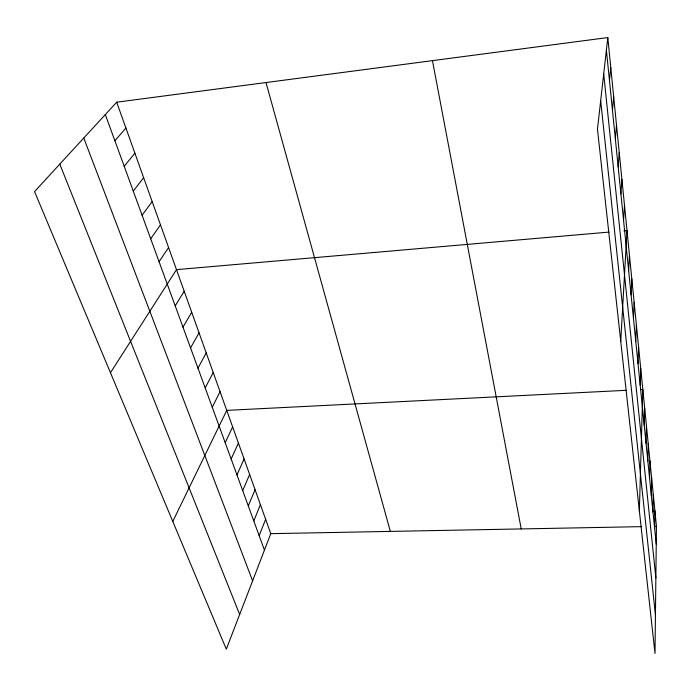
<?xml version="1.0" encoding="UTF-8"?>
<svg xmlns="http://www.w3.org/2000/svg" width="691" height="691" viewBox="0 0 691 691"><rect width="100%" height="100%" fill="white"/><g stroke="black" fill="none" stroke-linecap="round" stroke-linejoin="round"><path stroke-width="1.04" d="M607.795 37.556L656.45 526.369L654.999 653.444L597.465 129.226L607.795 37.556L116.684 102.199L34.55 191.597L226.303 649.16L270.777 533.668L116.684 102.199M654.636 528.356L654.869 510.519M652.995 512.066L653.263 494.333M651.319 495.43L651.613 477.792M649.6 478.414L649.929 460.897M647.847 461.027L648.21 443.631M646.05 443.242L646.456 425.976M644.219 425.051L644.66 407.932M639.356 510.934L642.82 389.474L640.73 389.577M640.203 385.284L640.738 368.51M638.018 363.578L638.596 346.994M635.763 341.285L636.394 324.917M633.457 318.387L634.139 302.261M631.082 294.867L631.824 278.991M628.646 270.691L629.449 255.091M620.743 341.337L627.005 230.526L623.835 230.803M623.558 220.256L624.491 205.279M620.907 193.946L621.9 179.306M618.169 166.859L619.248 152.59M615.361 138.969L616.51 125.097M612.459 110.223L613.686 96.783M609.471 80.597L610.784 67.614M259.168 535.663L265.646 519.295M253.787 520.936L260.412 504.637M248.294 505.907L255.074 489.694M242.696 490.584L249.632 474.458M236.978 474.942L244.087 458.919M231.148 458.988L238.421 443.061M225.197 442.698L232.642 426.891M172.776 521.446L226.752 410.376L626.063 390.32M212.232 407.215L220.066 391.667M205.184 387.91L213.225 372.518M197.963 368.139L206.22 352.911M190.561 347.893L199.06 332.846M182.977 327.145L191.718 312.289M175.212 305.88L184.195 291.231M110.465 372.743L176.49 269.645L609.047 232.09M159.077 261.716L168.587 247.525M150.698 238.784L160.485 224.843M142.096 215.246L152.175 201.582M133.268 191.079L143.65 177.708M124.199 166.263L134.9 153.203M114.887 140.774L125.909 128.042M270.777 533.668L641.732 526.646M654.351 526.412L656.45 526.369M59.789 164.121L239.665 614.472M83.775 138.019L252.612 580.855M105.317 114.576L264.446 550.114M266 82.549L390.346 531.405M432.454 60.635L521.23 528.935M600.678 100.679L655.439 614.981M603.701 73.859L655.863 577.952M606.387 50.037L656.243 544.292"/></g></svg>
